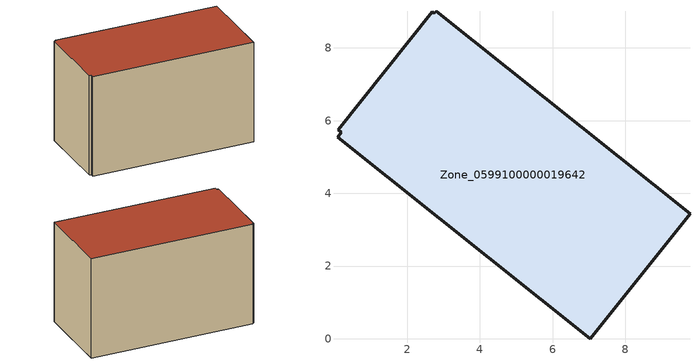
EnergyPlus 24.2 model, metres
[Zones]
Zone_0599100000019642
 floor ground (C_G): 9.78,3.44 7.04,0 0.09,5.54 0.19,5.68 0.11,5.75 2.69,8.99 2.75,8.95 2.8,9.01 z0.53
 wall outside (C_F): 7.04,0 9.78,3.44 2.8,9.01 2.75,8.95 2.69,8.99 0.11,5.75 0.19,5.68 0.09,5.54 7.04,0 z0.53:6.14
 roof outside (C_R): 0.11,5.75 0.19,5.68 0.09,5.54 7.04,0 9.78,3.44 2.8,9.01 2.75,8.95 2.69,8.99 z6.14
[BUILDING]
Pand.0599100000019642: North Axis=0; Terrain=City; Loads Convergence Tolerance Value=0.04; Temperature Convergence Tolerance Value=0.4; Solar Distribution=FullExterior; Maximum Number of Warmup Days=25; Minimum Number of Warmup Days=1
[Site:Location]
Rotterdam.The.Hague.AP_ZH_NLD Design_Conditions: Latitude=51.96; Longitude=4.45; Time Zone=1; Elevation=-4.5
[SITE:GROUNDTEMPERATURE:BUILDINGSURFACE]
18, 18, 18, 18, 18, 18, 18, 18, 18, 18, 18, 18
[MATERIAL] Thermal Absorptance=0.9; Solar Absorptance=0.7; Visible Absorptance=0.7
Name | Roughness | Thickness | Conductivity | Density | Specific Heat
G.TC.1946-1964 | MediumSmooth | 0.15 | 1 | 540 | 1210
F.TC.1946-1964 | Rough | 0.3 | 0.857143 | 1920 | 840
R.TC.1946-1964 | MediumRough | 0.2 | 0.235294 | 1500 | 1000
[CONSTRUCTION]
C_G: G.TC.1946-1964
C_F: F.TC.1946-1964
C_R: R.TC.1946-1964
[ZONE]
Zone_0599100000019642: Type=1; Multiplier=1; Ceiling Height=Autocalculate; Volume=Autocalculate; Floor Area=autocalculate; Part of Total Floor Area=Yes
[ZONEINFILTRATION:DESIGNFLOWRATE]
Infil_Zone_0599100000019642: Zone or ZoneList or Space or SpaceList=Zone_0599100000019642; Schedule=AlwaysOn; Design Flow Rate Calculation Method=Flow/Area; Flow Rate per Floor Area=0.003; Constant Term Coefficient=1; Temperature Term Coefficient=0; Velocity Term Coefficient=0; Velocity Squared Term Coefficient=0
[HVACTEMPLATE:ZONE:IDEALLOADSAIRSYSTEM]
Zone_0599100000019642: Maximum Heating Supply Air Temperature=50; Minimum Cooling Supply Air Temperature=13; Maximum Heating Supply Air Humidity Ratio=0.0156; Minimum Cooling Supply Air Humidity Ratio=0.0077; Heating Limit=NoLimit; Cooling Limit=NoLimit; Dehumidification Control Type=ConstantSensibleHeatRatio; Cooling Sensible Heat Ratio=0.7; Dehumidification Setpoint=60; Humidification Control Type=None; Humidification Setpoint=30; Outdoor Air Method=None; Outdoor Air Flow Rate per Person=0.00944; Outdoor Air Flow Rate per Zone Floor Area=0; Outdoor Air Flow Rate per Zone=0; Demand Controlled Ventilation Type=None; Outdoor Air Economizer Type=NoEconomizer; Heat Recovery Type=None; Sensible Heat Recovery Effectiveness=0.7; Latent Heat Recovery Effectiveness=0.65
[ZONECONTROL:THERMOSTAT]
ThermostatControl_Zone_0599100000019642: Zone or ZoneList=Zone_0599100000019642; Control Type Schedule=DualSetpointControlType; Control 1=Thermostat_Zone_0599100000019642; Temperature Difference Between Cutout And Setpoint=0
[THERMOSTATSETPOINT:DUALSETPOINT]
Thermostat_Zone_0599100000019642: Heating Setpoint Temperature Schedule=HeatingSetpoint_Zone_0599100000019642; Cooling Setpoint Temperature Schedule=CoolingSetpoint_Zone_0599100000019642
[SCHEDULE:COMPACT]
HeatingSetpoint_Zone_0599100000019642: Through: 12/31, For: AllDays, Until: 24:00, 21
CoolingSetpoint_Zone_0599100000019642: Through: 12/31, For: AllDays, Until: 24:00, 24
DualSetpointControlType: Through: 12/31, For: AllDays, Until: 24:00, 4
AlwaysOn: Through: 12/31, For: AllDays, Until: 24:00, 1
